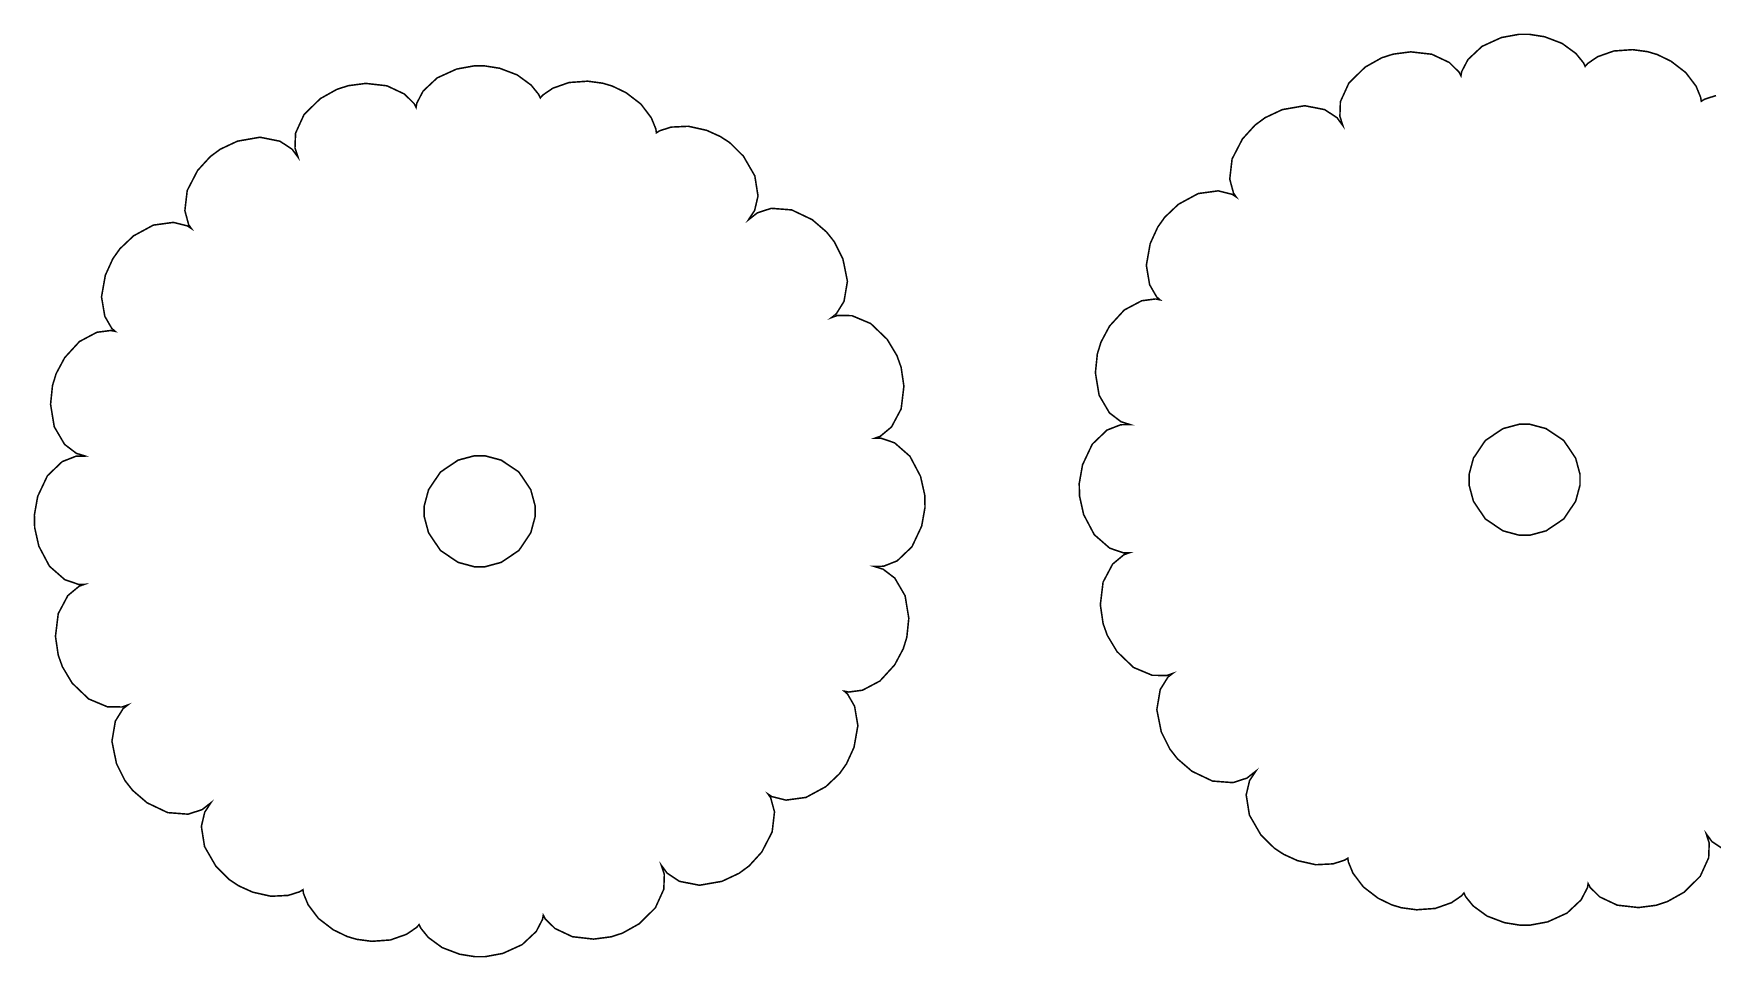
# Model space of a CAD drawing. Extents: x 0.7 to 27.4, y 1.6 to 10.2.
# Drawn here: x 1.265 to 4.103, y 1.592 to 3.154 of the extents above; entities that cross this region are included whole.
import ezdxf

# ---------------------------------------------------------------- set-up
doc = ezdxf.new("R2010")
doc.units = 0
doc.header["$MEASUREMENT"] = 0

msp = doc.modelspace()

# ---------------------------------------------------------------- linework, layer by layer
at = {"color": 0, "const_width": 0.00266}
for points in [[(4.12354, 1.77393), (4.10281, 1.78765), (4.09819, 1.79389), (4.09819, 1.79389), (4.0956, 1.79742), (4.09304, 1.80094), (4.09304, 1.80094), (4.09304, 1.80094), (4.09435, 1.79676), (4.09571, 1.79258), (4.09571, 1.79258), (4.0981, 1.78521), (4.09711, 1.76036), (4.08279, 1.72894), (4.05528, 1.70199), (4.02718, 1.68625), (4.01719, 1.683), (4.00786, 1.68001), (3.97835, 1.67622), (3.94254, 1.68028), (3.91308, 1.69417), (3.89671, 1.71029), (3.89333, 1.71674), (3.89208, 1.70958), (3.8814, 1.68918), (3.85764, 1.66689), (3.82487, 1.65201), (3.79557, 1.6466), (3.78581, 1.6466), (3.77729, 1.6466), (3.7519, 1.65067), (3.72233, 1.66189), (3.69883, 1.67904), (3.68608, 1.69482), (3.68332, 1.70074), (3.67893, 1.69586), (3.66217, 1.6844), (3.63476, 1.67475), (3.60319, 1.67247), (3.57769, 1.67589), (3.56961, 1.67828), (3.56147, 1.68072), (3.53825, 1.69194), (3.51313, 1.71121), (3.49561, 1.73443), (3.4879, 1.75325), (3.48699, 1.75971), (3.48133, 1.75629), (3.46197, 1.75011), (3.43294, 1.74864), (3.40201, 1.75553), (3.37858, 1.76617), (3.37153, 1.77078), (3.37153, 1.77078), (3.37147, 1.77078), (3.37147, 1.77078), (3.36268, 1.77658), (3.33979, 1.79926), (3.32053, 1.83263), (3.31511, 1.86669), (3.32081, 1.8909), (3.32508, 1.89735), (3.32508, 1.89735), (3.32818, 1.90207), (3.33132, 1.90679), (3.33132, 1.90679), (3.33132, 1.90679), (3.32688, 1.90332), (3.32243, 1.89985), (3.32243, 1.89985), (3.31629, 1.89507), (3.29264, 1.88743), (3.25819, 1.89008), (3.22342, 1.90662), (3.199, 1.92763), (3.19254, 1.93587), (3.18604, 1.94417), (3.1716, 1.97293), (3.16396, 2.01069), (3.16971, 2.04476), (3.18283, 2.06586), (3.18896, 2.07064), (3.18896, 2.07064), (3.19075, 2.072), (3.19075, 2.072), (3.19075, 2.072), (3.18858, 2.07124), (3.18858, 2.07124), (3.18126, 2.06862), (3.15636, 2.06885), (3.12457, 2.08219), (3.09674, 2.10889), (3.08018, 2.1365), (3.07667, 2.14638), (3.07314, 2.15631), (3.06847, 2.18815), (3.07308, 2.2264), (3.08925, 2.25689), (3.1084, 2.27279), (3.11572, 2.27539), (3.11572, 2.27539), (3.11757, 2.27604), (3.11757, 2.27604), (3.11757, 2.27604), (3.11561, 2.27599), (3.11561, 2.27599), (3.10781, 2.27582), (3.08431, 2.28386), (3.05826, 2.30658), (3.04025, 2.3406), (3.03326, 2.37207), (3.03304, 2.38254), (3.03276, 2.39307), (3.03836, 2.42475), (3.05479, 2.45958), (3.07975, 2.48346), (3.10292, 2.49251), (3.11074, 2.49268), (3.11074, 2.49268), (3.1186, 2.49283), (3.1186, 2.49283), (3.1186, 2.49283), (3.11481, 2.49403), (3.11106, 2.49517), (3.11106, 2.49517), (3.10363, 2.4975), (3.08382, 2.51258), (3.0664, 2.54237), (3.06011, 2.5804), (3.06342, 2.61242), (3.06657, 2.62244), (3.0695, 2.63211), (3.08399, 2.65924), (3.109, 2.68653), (3.13846, 2.70215), (3.16194, 2.70518), (3.16932, 2.70372), (3.16368, 2.70865), (3.15181, 2.72922), (3.14626, 2.7621), (3.15272, 2.79856), (3.16547, 2.82656), (3.17133, 2.83475), (3.17731, 2.84326), (3.20042, 2.86518), (3.23394, 2.88336), (3.26785, 2.88797), (3.29172, 2.882), (3.29812, 2.87771), (3.29368, 2.88406), (3.28728, 2.90776), (3.29124, 2.94179), (3.30875, 2.97564), (3.33018, 2.99918), (3.3386, 3.00532), (3.34706, 3.01161), (3.37619, 3.02528), (3.41411, 3.0319), (3.44797, 3.02522), (3.46875, 3.0115), (3.47336, 3.00521), (3.47336, 3.00521), (3.47597, 3.00168), (3.47857, 2.99815), (3.47857, 2.99815), (3.47857, 2.99815), (3.47721, 3.00233), (3.47592, 3.00651), (3.47592, 3.00651), (3.47353, 3.01394), (3.47444, 3.03879), (3.48876, 3.07021), (3.51628, 3.09717), (3.54432, 3.1129), (3.55436, 3.1161), (3.56364, 3.11908), (3.59321, 3.12294), (3.62901, 3.11888), (3.65847, 3.10499), (3.67486, 3.08886), (3.67828, 3.08236), (3.67947, 3.08957), (3.69015, 3.10997), (3.71392, 3.13222), (3.74669, 3.14714), (3.77599, 3.1525), (3.78581, 3.1525), (3.78581, 3.1525), (3.79428, 3.1525), (3.81967, 3.14849), (3.84924, 3.13726), (3.87272, 3.12011), (3.88547, 3.10433), (3.88829, 3.09836), (3.89264, 3.10331), (3.9094, 3.11475), (3.93679, 3.1244), (3.96837, 3.12668), (3.99387, 3.12326), (4.00201, 3.12082), (4.0101, 3.11843), (4.03331, 3.10721), (4.05843, 3.08789), (4.07596, 3.06472), (4.08365, 3.0459), (4.08464, 3.03939), (4.09022, 3.04286), (4.10954, 3.04904)], [(2.01893, 2.44), (2.01893, 2.43994)], [(1.92518, 2.34625), (1.92518, 2.34619)], [(2.11268, 2.34625), (2.11268, 2.34619)], [(2.01893, 2.2525), (2.01893, 2.25244)]]:
    msp.add_lwpolyline(points, dxfattribs=at)
for points in [[(2.01893, 3.09918), (2.0274, 3.09918), (2.05285, 3.09517), (2.08242, 3.08393), (2.10585, 3.06679), (2.11865, 3.051), (2.12142, 3.04503), (2.12576, 3.04997), (2.14253, 3.06142), (2.16992, 3.07107), (2.2015, 3.07335), (2.227, 3.06993), (2.23514, 3.06749), (2.24322, 3.06511), (2.2665, 3.05387), (2.29161, 3.03461), (2.30914, 3.01139), (2.31685, 2.99257), (2.31776, 2.98606), (2.32335, 2.98953), (2.34272, 2.99571), (2.37175, 2.99713), (2.40267, 2.99029), (2.42617, 2.97965), (2.43326, 2.97499), (2.442, 2.96924), (2.4649, 2.94656), (2.48421, 2.91319), (2.48958, 2.87912), (2.48389, 2.85493), (2.47965, 2.84842), (2.47965, 2.84842), (2.47651, 2.84369), (2.47342, 2.83897), (2.47342, 2.83897), (2.47342, 2.83897), (2.47786, 2.84244), (2.48232, 2.84592), (2.48232, 2.84592), (2.48844, 2.85075), (2.5121, 2.8584), (2.5465, 2.85574), (2.58128, 2.83919), (2.60568, 2.81819), (2.61219, 2.8099), (2.61219, 2.8099), (2.61225, 2.8099), (2.61225, 2.8099), (2.61871, 2.80165), (2.63314, 2.77289), (2.64079, 2.73514), (2.63504, 2.70107), (2.6219, 2.67996), (2.61578, 2.67512), (2.61578, 2.67512), (2.61399, 2.67372), (2.61399, 2.67372), (2.61399, 2.67372), (2.61615, 2.67453), (2.61615, 2.67453), (2.62349, 2.67714), (2.64833, 2.67697), (2.68018, 2.66357), (2.70796, 2.63693), (2.72456, 2.60932), (2.72808, 2.59939), (2.73161, 2.58951), (2.73628, 2.55767), (2.73167, 2.51942), (2.71544, 2.48893), (2.69635, 2.47299), (2.68901, 2.47038), (2.68901, 2.47038), (2.68722, 2.46972), (2.68722, 2.46972), (2.68722, 2.46972), (2.68913, 2.46978), (2.68913, 2.46978), (2.69689, 2.46994), (2.72043, 2.46197), (2.74647, 2.43924), (2.76443, 2.40522), (2.77149, 2.37375), (2.77175, 2.36322), (2.77197, 2.35275), (2.76633, 2.32107), (2.74989, 2.28618), (2.72493, 2.26238), (2.70182, 2.25325), (2.69407, 2.2531), (2.69407, 2.2531), (2.68619, 2.25293), (2.68619, 2.25293), (2.68619, 2.25293), (2.68994, 2.25179), (2.69368, 2.2506), (2.69368, 2.2506), (2.70107, 2.24832), (2.72086, 2.23324), (2.73828, 2.20344), (2.74457, 2.16542), (2.74126, 2.1334), (2.73817, 2.12332), (2.73519, 2.11372), (2.72071, 2.08658), (2.69575, 2.05925), (2.66624, 2.04368), (2.64274, 2.04058), (2.63542, 2.04204), (2.641, 2.03717), (2.65289, 2.0166), (2.65842, 1.98372), (2.65196, 1.94726), (2.63921, 1.91928), (2.6334, 1.91103), (2.62739, 1.90256), (2.60428, 1.88064), (2.57075, 1.86247), (2.53683, 1.85786), (2.51297, 1.86382), (2.50663, 1.86806), (2.51101, 1.86176), (2.51747, 1.83806), (2.51351, 1.80404), (2.49599, 1.77018), (2.47456, 1.74664), (2.46619, 1.74046), (2.46619, 1.74046), (2.46615, 1.74046), (2.46615, 1.74046), (2.45768, 1.73421), (2.42854, 1.72054), (2.39057, 1.71392), (2.35672, 1.7206), (2.33599, 1.73432), (2.33137, 1.74056), (2.33137, 1.74056), (2.32878, 1.74408), (2.32617, 1.74761), (2.32617, 1.74761), (2.32617, 1.74761), (2.32753, 1.74349), (2.32889, 1.73931), (2.32889, 1.73931), (2.33122, 1.73193), (2.33024, 1.70708), (2.31592, 1.67567), (2.28842, 1.64865), (2.26036, 1.63297), (2.25037, 1.62972), (2.24104, 1.62674), (2.21149, 1.62289), (2.17572, 1.62696), (2.14626, 1.64085), (2.12983, 1.65696), (2.12646, 1.66342), (2.12522, 1.65625), (2.11458, 1.63585), (2.09082, 1.61361), (2.058, 1.59868), (2.02869, 1.59326), (2.01893, 1.59326), (2.01042, 1.59326), (1.98503, 1.59733), (1.95546, 1.60856), (1.93201, 1.62571), (1.91928, 1.6415), (1.9165, 1.6474), (1.91211, 1.64253), (1.89535, 1.63108), (1.86794, 1.62142), (1.83637, 1.61914), (1.81082, 1.62256), (1.80274, 1.62494), (1.7946, 1.62739), (1.77138, 1.63861), (1.74625, 1.65787), (1.72874, 1.6811), (1.72103, 1.69993), (1.72011, 1.70638), (1.71451, 1.70296), (1.69515, 1.69678), (1.66612, 1.69532), (1.63519, 1.70221), (1.61171, 1.71283), (1.60465, 1.71744), (1.59586, 1.72325), (1.57297, 1.74593), (1.55371, 1.77929), (1.54829, 1.81338), (1.55399, 1.83757), (1.55826, 1.84403), (1.55826, 1.84403), (1.56136, 1.84874), (1.56446, 1.85346), (1.56446, 1.85346), (1.56446, 1.85346), (1.56, 1.84999), (1.55561, 1.84651), (1.55561, 1.84651), (1.54949, 1.84174), (1.52576, 1.8341), (1.49137, 1.83675), (1.45654, 1.85331), (1.43212, 1.87429), (1.42567, 1.88254), (1.41917, 1.89085), (1.40474, 1.91965), (1.39708, 1.95736), (1.40283, 1.99143), (1.41596, 2.01253), (1.4221, 2.01731), (1.4221, 2.01731), (1.42393, 2.01872), (1.42393, 2.01872), (1.42393, 2.01872), (1.42176, 2.01796), (1.42176, 2.01796), (1.41444, 2.01535), (1.38954, 2.01557), (1.35775, 2.02892), (1.32992, 2.05556), (1.31337, 2.08317), (1.30984, 2.09304), (1.30626, 2.10297), (1.30159, 2.13482), (1.30626, 2.17307), (1.32243, 2.20356), (1.34158, 2.21946), (1.3489, 2.22206), (1.3489, 2.22206), (1.35069, 2.22271), (1.35069, 2.22271), (1.35069, 2.22271), (1.3488, 2.22265), (1.3488, 2.22265), (1.34098, 2.2225), (1.31744, 2.23053), (1.29145, 2.25325), (1.27344, 2.28728), (1.26638, 2.31874), (1.26617, 2.32921), (1.2659, 2.33974), (1.27154, 2.37142), (1.28798, 2.40625), (1.31293, 2.43012), (1.33605, 2.43918), (1.34386, 2.43935), (1.34386, 2.43935), (1.35173, 2.43956), (1.35173, 2.43956), (1.35173, 2.43956), (1.34798, 2.44075), (1.34424, 2.44189), (1.34424, 2.44189), (1.33681, 2.44422), (1.317, 2.45931), (1.29953, 2.4891), (1.29329, 2.52707), (1.2966, 2.55908), (1.29975, 2.56913), (1.30268, 2.57878), (1.31717, 2.6059), (1.34218, 2.63319), (1.37164, 2.64882), (1.39512, 2.65186), (1.4025, 2.65039), (1.39686, 2.65533), (1.38498, 2.67589), (1.37945, 2.70876), (1.38591, 2.74522), (1.39865, 2.77322), (1.40446, 2.78142), (1.40446, 2.78142), (1.40451, 2.78142), (1.40451, 2.78142), (1.41049, 2.78993), (1.4336, 2.81185), (1.46713, 2.83003), (1.50103, 2.83464), (1.52485, 2.82867), (1.53125, 2.82437), (1.52681, 2.83074), (1.5204, 2.85444), (1.52436, 2.88846), (1.54189, 2.92231), (1.56332, 2.94581), (1.57172, 2.95199), (1.58018, 2.95828), (1.60932, 2.97194), (1.64725, 2.97857), (1.68115, 2.9719), (1.70188, 2.95817), (1.70654, 2.95188), (1.70654, 2.95188), (1.70915, 2.94835), (1.71175, 2.94482), (1.71175, 2.94482), (1.71175, 2.94482), (1.71039, 2.949), (1.70904, 2.95318), (1.70904, 2.95318), (1.70665, 2.96061), (1.70757, 2.98546), (1.7219, 3.01687), (1.7494, 3.04383), (1.7775, 3.05957), (1.78754, 3.06278), (1.79682, 3.06575), (1.82639, 3.06961), (1.86214, 3.06554), (1.8916, 3.05165), (1.90804, 3.03554), (1.9114, 3.02903), (1.9126, 3.03624), (1.92329, 3.05664), (1.94706, 3.07894), (1.97982, 3.09381), (2.00911, 3.09918), (2.01893, 3.09918)], [(3.78581, 2.49328), (3.77664, 2.49328), (3.74929, 2.48594), (3.71951, 2.46588), (3.69938, 2.43604), (3.69206, 2.40869), (3.69206, 2.39953), (3.69206, 2.3904), (3.69938, 2.36307), (3.71951, 2.33328), (3.74929, 2.31315), (3.77664, 2.30578), (3.78581, 2.30578), (3.79492, 2.30578), (3.82226, 2.31315), (3.85206, 2.33328), (3.87218, 2.36307), (3.87956, 2.3904), (3.87956, 2.39953), (3.87956, 2.40869), (3.87218, 2.43604), (3.85206, 2.46588), (3.82226, 2.48594), (3.79492, 2.49328), (3.78581, 2.49328)], [(3.78581, 2.49328), (3.77664, 2.49328), (3.74929, 2.48594), (3.71951, 2.46588), (3.69938, 2.43604), (3.69206, 2.40869), (3.69206, 2.39953), (3.69206, 2.3904), (3.69938, 2.36307), (3.71951, 2.33328), (3.74929, 2.31315), (3.77664, 2.30578), (3.78581, 2.30578), (3.79492, 2.30578), (3.82226, 2.31315), (3.85206, 2.33328), (3.87218, 2.36307), (3.87956, 2.3904), (3.87956, 2.39953), (3.87956, 2.40869), (3.87218, 2.43604), (3.85206, 2.46588), (3.82226, 2.48594), (3.79492, 2.49328), (3.78581, 2.49328)], [(3.78581, 2.49328), (3.77664, 2.49328), (3.74929, 2.48594), (3.71951, 2.46588), (3.69938, 2.43604), (3.69206, 2.40869), (3.69206, 2.39953), (3.69206, 2.3904), (3.69938, 2.36307), (3.71951, 2.33328), (3.74929, 2.31315), (3.77664, 2.30578), (3.78581, 2.30578), (3.79492, 2.30578), (3.82226, 2.31315), (3.85206, 2.33328), (3.87218, 2.36307), (3.87956, 2.3904), (3.87956, 2.39953), (3.87956, 2.40869), (3.87218, 2.43604), (3.85206, 2.46588), (3.82226, 2.48594), (3.79492, 2.49328), (3.78581, 2.49328)], [(3.78581, 2.49328), (3.77664, 2.49328), (3.74929, 2.48594), (3.71951, 2.46588), (3.69938, 2.43604), (3.69206, 2.40869), (3.69206, 2.39953), (3.69206, 2.3904), (3.69938, 2.36307), (3.71951, 2.33328), (3.74929, 2.31315), (3.77664, 2.30578), (3.78581, 2.30578), (3.79492, 2.30578), (3.82226, 2.31315), (3.85206, 2.33328), (3.87218, 2.36307), (3.87956, 2.3904), (3.87956, 2.39953), (3.87956, 2.40869), (3.87218, 2.43604), (3.85206, 2.46588), (3.82226, 2.48594), (3.79492, 2.49328), (3.78581, 2.49328)], [(3.78581, 2.49328), (3.77664, 2.49328), (3.74929, 2.48594), (3.71951, 2.46588), (3.69938, 2.43604), (3.69206, 2.40869), (3.69206, 2.39953), (3.69206, 2.3904), (3.69938, 2.36307), (3.71951, 2.33328), (3.74929, 2.31315), (3.77664, 2.30578), (3.78581, 2.30578), (3.79492, 2.30578), (3.82226, 2.31315), (3.85206, 2.33328), (3.87218, 2.36307), (3.87956, 2.3904), (3.87956, 2.39953), (3.87956, 2.40869), (3.87218, 2.43604), (3.85206, 2.46588), (3.82226, 2.48594), (3.79492, 2.49328), (3.78581, 2.49328)], [(3.78581, 2.49328), (3.77664, 2.49328), (3.74929, 2.48594), (3.71951, 2.46588), (3.69938, 2.43604), (3.69206, 2.40869), (3.69206, 2.39953), (3.69206, 2.3904), (3.69938, 2.36307), (3.71951, 2.33328), (3.74929, 2.31315), (3.77664, 2.30578), (3.78581, 2.30578), (3.79492, 2.30578), (3.82226, 2.31315), (3.85206, 2.33328), (3.87218, 2.36307), (3.87956, 2.3904), (3.87956, 2.39953), (3.87956, 2.40869), (3.87218, 2.43604), (3.85206, 2.46588), (3.82226, 2.48594), (3.79492, 2.49328), (3.78581, 2.49328)], [(3.78581, 2.49328), (3.77664, 2.49328), (3.74929, 2.48594), (3.71951, 2.46588), (3.69938, 2.43604), (3.69206, 2.40869), (3.69206, 2.39953), (3.69206, 2.3904), (3.69938, 2.36307), (3.71951, 2.33328), (3.74929, 2.31315), (3.77664, 2.30578), (3.78581, 2.30578), (3.79492, 2.30578), (3.82226, 2.31315), (3.85206, 2.33328), (3.87218, 2.36307), (3.87956, 2.3904), (3.87956, 2.39953), (3.87956, 2.40869), (3.87218, 2.43604), (3.85206, 2.46588), (3.82226, 2.48594), (3.79492, 2.49328), (3.78581, 2.49328)], [(3.78581, 2.49328), (3.77664, 2.49328), (3.74929, 2.48594), (3.71951, 2.46588), (3.69938, 2.43604), (3.69206, 2.40869), (3.69206, 2.39953), (3.69206, 2.3904), (3.69938, 2.36307), (3.71951, 2.33328), (3.74929, 2.31315), (3.77664, 2.30578), (3.78581, 2.30578), (3.79492, 2.30578), (3.82226, 2.31315), (3.85206, 2.33328), (3.87218, 2.36307), (3.87956, 2.3904), (3.87956, 2.39953), (3.87956, 2.40869), (3.87218, 2.43604), (3.85206, 2.46588), (3.82226, 2.48594), (3.79492, 2.49328), (3.78581, 2.49328)], [(3.78581, 2.49328), (3.77664, 2.49328), (3.74929, 2.48594), (3.71951, 2.46588), (3.69938, 2.43604), (3.69206, 2.40869), (3.69206, 2.39953), (3.69206, 2.3904), (3.69938, 2.36307), (3.71951, 2.33328), (3.74929, 2.31315), (3.77664, 2.30578), (3.78581, 2.30578), (3.79492, 2.30578), (3.82226, 2.31315), (3.85206, 2.33328), (3.87218, 2.36307), (3.87956, 2.3904), (3.87956, 2.39953), (3.87956, 2.40869), (3.87218, 2.43604), (3.85206, 2.46588), (3.82226, 2.48594), (3.79492, 2.49328), (3.78581, 2.49328)], [(3.78581, 2.49328), (3.77664, 2.49328), (3.74929, 2.48594), (3.71951, 2.46588), (3.69938, 2.43604), (3.69206, 2.40869), (3.69206, 2.39953), (3.69206, 2.3904), (3.69938, 2.36307), (3.71951, 2.33328), (3.74929, 2.31315), (3.77664, 2.30578), (3.78581, 2.30578), (3.79492, 2.30578), (3.82226, 2.31315), (3.85206, 2.33328), (3.87218, 2.36307), (3.87956, 2.3904), (3.87956, 2.39953), (3.87956, 2.40869), (3.87218, 2.43604), (3.85206, 2.46588), (3.82226, 2.48594), (3.79492, 2.49328), (3.78581, 2.49328)], [(3.78581, 2.49328), (3.77664, 2.49328), (3.74929, 2.48594), (3.71951, 2.46588), (3.69938, 2.43604), (3.69206, 2.40869), (3.69206, 2.39953), (3.69206, 2.3904), (3.69938, 2.36307), (3.71951, 2.33328), (3.74929, 2.31315), (3.77664, 2.30578), (3.78581, 2.30578), (3.79492, 2.30578), (3.82226, 2.31315), (3.85206, 2.33328), (3.87218, 2.36307), (3.87956, 2.3904), (3.87956, 2.39953), (3.87956, 2.40869), (3.87218, 2.43604), (3.85206, 2.46588), (3.82226, 2.48594), (3.79492, 2.49328), (3.78581, 2.49328)], [(3.78581, 2.49328), (3.77664, 2.49328), (3.74929, 2.48594), (3.71951, 2.46588), (3.69938, 2.43604), (3.69206, 2.40869), (3.69206, 2.39953), (3.69206, 2.3904), (3.69938, 2.36307), (3.71951, 2.33328), (3.74929, 2.31315), (3.77664, 2.30578), (3.78581, 2.30578), (3.79492, 2.30578), (3.82226, 2.31315), (3.85206, 2.33328), (3.87218, 2.36307), (3.87956, 2.3904), (3.87956, 2.39953), (3.87956, 2.40869), (3.87218, 2.43604), (3.85206, 2.46588), (3.82226, 2.48594), (3.79492, 2.49328), (3.78581, 2.49328)], [(3.78581, 2.49328), (3.77664, 2.49328), (3.74929, 2.48594), (3.71951, 2.46588), (3.69938, 2.43604), (3.69206, 2.40869), (3.69206, 2.39953), (3.69206, 2.3904), (3.69938, 2.36307), (3.71951, 2.33328), (3.74929, 2.31315), (3.77664, 2.30578), (3.78581, 2.30578), (3.79492, 2.30578), (3.82226, 2.31315), (3.85206, 2.33328), (3.87218, 2.36307), (3.87956, 2.3904), (3.87956, 2.39953), (3.87956, 2.40869), (3.87218, 2.43604), (3.85206, 2.46588), (3.82226, 2.48594), (3.79492, 2.49328), (3.78581, 2.49328)], [(3.78581, 2.49328), (3.77664, 2.49328), (3.74929, 2.48594), (3.71951, 2.46588), (3.69938, 2.43604), (3.69206, 2.40869), (3.69206, 2.39953), (3.69206, 2.3904), (3.69938, 2.36307), (3.71951, 2.33328), (3.74929, 2.31315), (3.77664, 2.30578), (3.78581, 2.30578), (3.79492, 2.30578), (3.82226, 2.31315), (3.85206, 2.33328), (3.87218, 2.36307), (3.87956, 2.3904), (3.87956, 2.39953), (3.87956, 2.40869), (3.87218, 2.43604), (3.85206, 2.46588), (3.82226, 2.48594), (3.79492, 2.49328), (3.78581, 2.49328)], [(3.78581, 2.49328), (3.77664, 2.49328), (3.74929, 2.48594), (3.71951, 2.46588), (3.69938, 2.43604), (3.69206, 2.40869), (3.69206, 2.39953), (3.69206, 2.3904), (3.69938, 2.36307), (3.71951, 2.33328), (3.74929, 2.31315), (3.77664, 2.30578), (3.78581, 2.30578), (3.79492, 2.30578), (3.82226, 2.31315), (3.85206, 2.33328), (3.87218, 2.36307), (3.87956, 2.3904), (3.87956, 2.39953), (3.87956, 2.40869), (3.87218, 2.43604), (3.85206, 2.46588), (3.82226, 2.48594), (3.79492, 2.49328), (3.78581, 2.49328)], [(3.78581, 2.49328), (3.77664, 2.49328), (3.74929, 2.48594), (3.71951, 2.46588), (3.69938, 2.43604), (3.69206, 2.40869), (3.69206, 2.39953), (3.69206, 2.3904), (3.69938, 2.36307), (3.71951, 2.33328), (3.74929, 2.31315), (3.77664, 2.30578), (3.78581, 2.30578), (3.79492, 2.30578), (3.82226, 2.31315), (3.85206, 2.33328), (3.87218, 2.36307), (3.87956, 2.3904), (3.87956, 2.39953), (3.87956, 2.40869), (3.87218, 2.43604), (3.85206, 2.46588), (3.82226, 2.48594), (3.79492, 2.49328), (3.78581, 2.49328)], [(3.78581, 2.49328), (3.77664, 2.49328), (3.74929, 2.48594), (3.71951, 2.46588), (3.69938, 2.43604), (3.69206, 2.40869), (3.69206, 2.39953), (3.69206, 2.3904), (3.69938, 2.36307), (3.71951, 2.33328), (3.74929, 2.31315), (3.77664, 2.30578), (3.78581, 2.30578), (3.79492, 2.30578), (3.82226, 2.31315), (3.85206, 2.33328), (3.87218, 2.36307), (3.87956, 2.3904), (3.87956, 2.39953), (3.87956, 2.40869), (3.87218, 2.43604), (3.85206, 2.46588), (3.82226, 2.48594), (3.79492, 2.49328), (3.78581, 2.49328)], [(3.78581, 2.49328), (3.77664, 2.49328), (3.74929, 2.48594), (3.71951, 2.46588), (3.69938, 2.43604), (3.69206, 2.40869), (3.69206, 2.39953), (3.69206, 2.3904), (3.69938, 2.36307), (3.71951, 2.33328), (3.74929, 2.31315), (3.77664, 2.30578), (3.78581, 2.30578), (3.79492, 2.30578), (3.82226, 2.31315), (3.85206, 2.33328), (3.87218, 2.36307), (3.87956, 2.3904), (3.87956, 2.39953), (3.87956, 2.40869), (3.87218, 2.43604), (3.85206, 2.46588), (3.82226, 2.48594), (3.79492, 2.49328), (3.78581, 2.49328)], [(3.78581, 2.49328), (3.77664, 2.49328), (3.74929, 2.48594), (3.71951, 2.46588), (3.69938, 2.43604), (3.69206, 2.40869), (3.69206, 2.39953), (3.69206, 2.3904), (3.69938, 2.36307), (3.71951, 2.33328), (3.74929, 2.31315), (3.77664, 2.30578), (3.78581, 2.30578), (3.79492, 2.30578), (3.82226, 2.31315), (3.85206, 2.33328), (3.87218, 2.36307), (3.87956, 2.3904), (3.87956, 2.39953), (3.87956, 2.40869), (3.87218, 2.43604), (3.85206, 2.46588), (3.82226, 2.48594), (3.79492, 2.49328), (3.78581, 2.49328)], [(3.78581, 2.49328), (3.77664, 2.49328), (3.74929, 2.48594), (3.71951, 2.46588), (3.69938, 2.43604), (3.69206, 2.40869), (3.69206, 2.39953), (3.69206, 2.3904), (3.69938, 2.36307), (3.71951, 2.33328), (3.74929, 2.31315), (3.77664, 2.30578), (3.78581, 2.30578), (3.79492, 2.30578), (3.82226, 2.31315), (3.85206, 2.33328), (3.87218, 2.36307), (3.87956, 2.3904), (3.87956, 2.39953), (3.87956, 2.40869), (3.87218, 2.43604), (3.85206, 2.46588), (3.82226, 2.48594), (3.79492, 2.49328), (3.78581, 2.49328)], [(3.78581, 2.49328), (3.77664, 2.49328), (3.74929, 2.48594), (3.71951, 2.46588), (3.69938, 2.43604), (3.69206, 2.40869), (3.69206, 2.39953), (3.69206, 2.3904), (3.69938, 2.36307), (3.71951, 2.33328), (3.74929, 2.31315), (3.77664, 2.30578), (3.78581, 2.30578), (3.79492, 2.30578), (3.82226, 2.31315), (3.85206, 2.33328), (3.87218, 2.36307), (3.87956, 2.3904), (3.87956, 2.39953), (3.87956, 2.40869), (3.87218, 2.43604), (3.85206, 2.46588), (3.82226, 2.48594), (3.79492, 2.49328), (3.78581, 2.49328)], [(2.01893, 2.44), (2.00976, 2.44), (1.98242, 2.43267), (1.95264, 2.41254), (1.93251, 2.38276), (1.92518, 2.35542), (1.92518, 2.34625), (1.92518, 2.33712), (1.93251, 2.30979), (1.95264, 2.27994), (1.98242, 2.25987), (2.00976, 2.2525), (2.01893, 2.2525), (2.02806, 2.2525), (2.05539, 2.25987), (2.08524, 2.27994), (2.10531, 2.30979), (2.11268, 2.33712), (2.11268, 2.34625), (2.11268, 2.35542), (2.10531, 2.38276), (2.08524, 2.41254), (2.05539, 2.43267), (2.02806, 2.44), (2.01893, 2.44)], [(2.01893, 2.44), (2.00976, 2.44), (1.98242, 2.43267), (1.95264, 2.41254), (1.93251, 2.38276), (1.92518, 2.35542), (1.92518, 2.34625), (1.92518, 2.33712), (1.93251, 2.30979), (1.95264, 2.27994), (1.98242, 2.25987), (2.00976, 2.2525), (2.01893, 2.2525), (2.02806, 2.2525), (2.05539, 2.25987), (2.08524, 2.27994), (2.10531, 2.30979), (2.11268, 2.33712), (2.11268, 2.34625), (2.11268, 2.35542), (2.10531, 2.38276), (2.08524, 2.41254), (2.05539, 2.43267), (2.02806, 2.44), (2.01893, 2.44)], [(2.01893, 2.44), (2.00976, 2.44), (1.98242, 2.43267), (1.95264, 2.41254), (1.93251, 2.38276), (1.92518, 2.35542), (1.92518, 2.34625), (1.92518, 2.33712), (1.93251, 2.30979), (1.95264, 2.27994), (1.98242, 2.25987), (2.00976, 2.2525), (2.01893, 2.2525), (2.02806, 2.2525), (2.05539, 2.25987), (2.08524, 2.27994), (2.10531, 2.30979), (2.11268, 2.33712), (2.11268, 2.34625), (2.11268, 2.35542), (2.10531, 2.38276), (2.08524, 2.41254), (2.05539, 2.43267), (2.02806, 2.44), (2.01893, 2.44)], [(2.01893, 2.44), (2.00976, 2.44), (1.98242, 2.43267), (1.95264, 2.41254), (1.93251, 2.38276), (1.92518, 2.35542), (1.92518, 2.34625), (1.92518, 2.33712), (1.93251, 2.30979), (1.95264, 2.27994), (1.98242, 2.25987), (2.00976, 2.2525), (2.01893, 2.2525), (2.02806, 2.2525), (2.05539, 2.25987), (2.08524, 2.27994), (2.10531, 2.30979), (2.11268, 2.33712), (2.11268, 2.34625), (2.11268, 2.35542), (2.10531, 2.38276), (2.08524, 2.41254), (2.05539, 2.43267), (2.02806, 2.44), (2.01893, 2.44)], [(2.01893, 2.44), (2.00976, 2.44), (1.98242, 2.43267), (1.95264, 2.41254), (1.93251, 2.38276), (1.92518, 2.35542), (1.92518, 2.34625), (1.92518, 2.33712), (1.93251, 2.30979), (1.95264, 2.27994), (1.98242, 2.25987), (2.00976, 2.2525), (2.01893, 2.2525), (2.02806, 2.2525), (2.05539, 2.25987), (2.08524, 2.27994), (2.10531, 2.30979), (2.11268, 2.33712), (2.11268, 2.34625), (2.11268, 2.35542), (2.10531, 2.38276), (2.08524, 2.41254), (2.05539, 2.43267), (2.02806, 2.44), (2.01893, 2.44)], [(2.01893, 2.44), (2.00976, 2.44), (1.98242, 2.43267), (1.95264, 2.41254), (1.93251, 2.38276), (1.92518, 2.35542), (1.92518, 2.34625), (1.92518, 2.33712), (1.93251, 2.30979), (1.95264, 2.27994), (1.98242, 2.25987), (2.00976, 2.2525), (2.01893, 2.2525), (2.02806, 2.2525), (2.05539, 2.25987), (2.08524, 2.27994), (2.10531, 2.30979), (2.11268, 2.33712), (2.11268, 2.34625), (2.11268, 2.35542), (2.10531, 2.38276), (2.08524, 2.41254), (2.05539, 2.43267), (2.02806, 2.44), (2.01893, 2.44)], [(2.01893, 2.44), (2.00976, 2.44), (1.98242, 2.43267), (1.95264, 2.41254), (1.93251, 2.38276), (1.92518, 2.35542), (1.92518, 2.34625), (1.92518, 2.33712), (1.93251, 2.30979), (1.95264, 2.27994), (1.98242, 2.25987), (2.00976, 2.2525), (2.01893, 2.2525), (2.02806, 2.2525), (2.05539, 2.25987), (2.08524, 2.27994), (2.10531, 2.30979), (2.11268, 2.33712), (2.11268, 2.34625), (2.11268, 2.35542), (2.10531, 2.38276), (2.08524, 2.41254), (2.05539, 2.43267), (2.02806, 2.44), (2.01893, 2.44)], [(2.01893, 2.44), (2.00976, 2.44), (1.98242, 2.43267), (1.95264, 2.41254), (1.93251, 2.38276), (1.92518, 2.35542), (1.92518, 2.34625), (1.92518, 2.33712), (1.93251, 2.30979), (1.95264, 2.27994), (1.98242, 2.25987), (2.00976, 2.2525), (2.01893, 2.2525), (2.02806, 2.2525), (2.05539, 2.25987), (2.08524, 2.27994), (2.10531, 2.30979), (2.11268, 2.33712), (2.11268, 2.34625), (2.11268, 2.35542), (2.10531, 2.38276), (2.08524, 2.41254), (2.05539, 2.43267), (2.02806, 2.44), (2.01893, 2.44)], [(2.01893, 2.44), (2.00976, 2.44), (1.98242, 2.43267), (1.95264, 2.41254), (1.93251, 2.38276), (1.92518, 2.35542), (1.92518, 2.34625), (1.92518, 2.33712), (1.93251, 2.30979), (1.95264, 2.27994), (1.98242, 2.25987), (2.00976, 2.2525), (2.01893, 2.2525), (2.02806, 2.2525), (2.05539, 2.25987), (2.08524, 2.27994), (2.10531, 2.30979), (2.11268, 2.33712), (2.11268, 2.34625), (2.11268, 2.35542), (2.10531, 2.38276), (2.08524, 2.41254), (2.05539, 2.43267), (2.02806, 2.44), (2.01893, 2.44)], [(2.01893, 2.44), (2.00976, 2.44), (1.98242, 2.43267), (1.95264, 2.41254), (1.93251, 2.38276), (1.92518, 2.35542), (1.92518, 2.34625), (1.92518, 2.33712), (1.93251, 2.30979), (1.95264, 2.27994), (1.98242, 2.25987), (2.00976, 2.2525), (2.01893, 2.2525), (2.02806, 2.2525), (2.05539, 2.25987), (2.08524, 2.27994), (2.10531, 2.30979), (2.11268, 2.33712), (2.11268, 2.34625), (2.11268, 2.35542), (2.10531, 2.38276), (2.08524, 2.41254), (2.05539, 2.43267), (2.02806, 2.44), (2.01893, 2.44)], [(2.01893, 2.44), (2.00976, 2.44), (1.98242, 2.43267), (1.95264, 2.41254), (1.93251, 2.38276), (1.92518, 2.35542), (1.92518, 2.34625), (1.92518, 2.33712), (1.93251, 2.30979), (1.95264, 2.27994), (1.98242, 2.25987), (2.00976, 2.2525), (2.01893, 2.2525), (2.02806, 2.2525), (2.05539, 2.25987), (2.08524, 2.27994), (2.10531, 2.30979), (2.11268, 2.33712), (2.11268, 2.34625), (2.11268, 2.35542), (2.10531, 2.38276), (2.08524, 2.41254), (2.05539, 2.43267), (2.02806, 2.44), (2.01893, 2.44)], [(2.01893, 2.44), (2.00976, 2.44), (1.98242, 2.43267), (1.95264, 2.41254), (1.93251, 2.38276), (1.92518, 2.35542), (1.92518, 2.34625), (1.92518, 2.33712), (1.93251, 2.30979), (1.95264, 2.27994), (1.98242, 2.25987), (2.00976, 2.2525), (2.01893, 2.2525), (2.02806, 2.2525), (2.05539, 2.25987), (2.08524, 2.27994), (2.10531, 2.30979), (2.11268, 2.33712), (2.11268, 2.34625), (2.11268, 2.35542), (2.10531, 2.38276), (2.08524, 2.41254), (2.05539, 2.43267), (2.02806, 2.44), (2.01893, 2.44)], [(2.01893, 2.44), (2.00976, 2.44), (1.98242, 2.43267), (1.95264, 2.41254), (1.93251, 2.38276), (1.92518, 2.35542), (1.92518, 2.34625), (1.92518, 2.33712), (1.93251, 2.30979), (1.95264, 2.27994), (1.98242, 2.25987), (2.00976, 2.2525), (2.01893, 2.2525), (2.02806, 2.2525), (2.05539, 2.25987), (2.08524, 2.27994), (2.10531, 2.30979), (2.11268, 2.33712), (2.11268, 2.34625), (2.11268, 2.35542), (2.10531, 2.38276), (2.08524, 2.41254), (2.05539, 2.43267), (2.02806, 2.44), (2.01893, 2.44)], [(2.01893, 2.44), (2.00976, 2.44), (1.98242, 2.43267), (1.95264, 2.41254), (1.93251, 2.38276), (1.92518, 2.35542), (1.92518, 2.34625), (1.92518, 2.33712), (1.93251, 2.30979), (1.95264, 2.27994), (1.98242, 2.25987), (2.00976, 2.2525), (2.01893, 2.2525), (2.02806, 2.2525), (2.05539, 2.25987), (2.08524, 2.27994), (2.10531, 2.30979), (2.11268, 2.33712), (2.11268, 2.34625), (2.11268, 2.35542), (2.10531, 2.38276), (2.08524, 2.41254), (2.05539, 2.43267), (2.02806, 2.44), (2.01893, 2.44)], [(2.01893, 2.44), (2.00976, 2.44), (1.98242, 2.43267), (1.95264, 2.41254), (1.93251, 2.38276), (1.92518, 2.35542), (1.92518, 2.34625), (1.92518, 2.33712), (1.93251, 2.30979), (1.95264, 2.27994), (1.98242, 2.25987), (2.00976, 2.2525), (2.01893, 2.2525), (2.02806, 2.2525), (2.05539, 2.25987), (2.08524, 2.27994), (2.10531, 2.30979), (2.11268, 2.33712), (2.11268, 2.34625), (2.11268, 2.35542), (2.10531, 2.38276), (2.08524, 2.41254), (2.05539, 2.43267), (2.02806, 2.44), (2.01893, 2.44)], [(2.01893, 2.44), (2.00976, 2.44), (1.98242, 2.43267), (1.95264, 2.41254), (1.93251, 2.38276), (1.92518, 2.35542), (1.92518, 2.34625), (1.92518, 2.33712), (1.93251, 2.30979), (1.95264, 2.27994), (1.98242, 2.25987), (2.00976, 2.2525), (2.01893, 2.2525), (2.02806, 2.2525), (2.05539, 2.25987), (2.08524, 2.27994), (2.10531, 2.30979), (2.11268, 2.33712), (2.11268, 2.34625), (2.11268, 2.35542), (2.10531, 2.38276), (2.08524, 2.41254), (2.05539, 2.43267), (2.02806, 2.44), (2.01893, 2.44)], [(2.01893, 2.44), (2.00976, 2.44), (1.98242, 2.43267), (1.95264, 2.41254), (1.93251, 2.38276), (1.92518, 2.35542), (1.92518, 2.34625), (1.92518, 2.33712), (1.93251, 2.30979), (1.95264, 2.27994), (1.98242, 2.25987), (2.00976, 2.2525), (2.01893, 2.2525), (2.02806, 2.2525), (2.05539, 2.25987), (2.08524, 2.27994), (2.10531, 2.30974), (2.11268, 2.33708), (2.11268, 2.34619), (2.11268, 2.35536), (2.10531, 2.38276), (2.08524, 2.41254), (2.05539, 2.43267), (2.02806, 2.44), (2.01893, 2.44)], [(2.01893, 2.43994), (2.00976, 2.43994), (1.98242, 2.43261), (1.95264, 2.41254), (1.93251, 2.38271), (1.92518, 2.35536), (1.92518, 2.34619), (1.92518, 2.33708), (1.93251, 2.30974), (1.95264, 2.27994), (1.98242, 2.25982), (2.00976, 2.25244), (2.01893, 2.25244), (2.02806, 2.25244), (2.05539, 2.25982), (2.08524, 2.27994), (2.10531, 2.30974), (2.11268, 2.33708), (2.11268, 2.34619), (2.11268, 2.35536), (2.10531, 2.38271), (2.08524, 2.41254), (2.05539, 2.43261), (2.02806, 2.43994), (2.01893, 2.43994)], [(2.01893, 2.43994), (2.00976, 2.43994), (1.98242, 2.43261), (1.95264, 2.41254), (1.93251, 2.38271), (1.92518, 2.35536), (1.92518, 2.34619), (1.92518, 2.33708), (1.93251, 2.30974), (1.95264, 2.27994), (1.98242, 2.25982), (2.00976, 2.25244), (2.01893, 2.25244), (2.02806, 2.25244), (2.05539, 2.25982), (2.08524, 2.27994), (2.10531, 2.30974), (2.11268, 2.33708), (2.11268, 2.34619), (2.11268, 2.35536), (2.10531, 2.38271), (2.08524, 2.41254), (2.05539, 2.43261), (2.02806, 2.43994), (2.01893, 2.43994)], [(2.01893, 2.43994), (2.00976, 2.43994), (1.98242, 2.43261), (1.95264, 2.41254), (1.93251, 2.38271), (1.92518, 2.35536), (1.92518, 2.34619), (1.92518, 2.33708), (1.93251, 2.30974), (1.95264, 2.27994), (1.98242, 2.25982), (2.00976, 2.25244), (2.01893, 2.25244), (2.02806, 2.25244), (2.05539, 2.25982), (2.08524, 2.27994), (2.10531, 2.30974), (2.11268, 2.33708), (2.11268, 2.34619), (2.11268, 2.35536), (2.10531, 2.38271), (2.08524, 2.41254), (2.05539, 2.43261), (2.02806, 2.43994), (2.01893, 2.43994)], [(2.01893, 2.43994), (2.00976, 2.43994), (1.98242, 2.43261), (1.95264, 2.41254), (1.93251, 2.38271), (1.92518, 2.35536), (1.92518, 2.34619), (1.92518, 2.33708), (1.93251, 2.30974), (1.95264, 2.27994), (1.98242, 2.25982), (2.00976, 2.25244), (2.01893, 2.25244), (2.02806, 2.25244), (2.05539, 2.25982), (2.08524, 2.27994), (2.10531, 2.30974), (2.11268, 2.33708), (2.11268, 2.34619), (2.11268, 2.35536), (2.10531, 2.38271), (2.08524, 2.41254), (2.05539, 2.43261), (2.02806, 2.43994), (2.01893, 2.43994)], [(2.01893, 2.44), (2.01893, 2.43994), (2.01893, 2.44)]]:
    msp.add_lwpolyline(points, close=True, dxfattribs=at)

doc.saveas('drawing.dxf')
